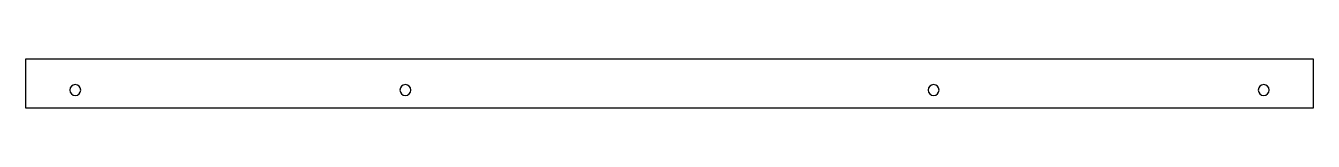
# Model space of a CAD drawing. Header units: millimetres. Extents: x 0 to 390, y 0 to 15.
import ezdxf

# ---------------------------------------------------------------- set-up
doc = ezdxf.new("R2010")
doc.units = ezdxf.units.MM

msp = doc.modelspace()

# ---------------------------------------------------------------- linework, layer by layer
at = {"layer": 'INTERIOR_PROFILES', "extrusion": (0, 0, -1)}
for centre in [(-15, 5.5), (-115, 5.5), (-275, 5.5), (-375, 5.5)]:
    msp.add_circle(centre, 1.65, dxfattribs=at)
at = {"layer": 'OUTER_PROFILES'}
msp.add_lwpolyline([(0, 15), (390, 15), (390, 0), (0, 0)], close=True, dxfattribs=at)

doc.saveas('drawing.dxf')
